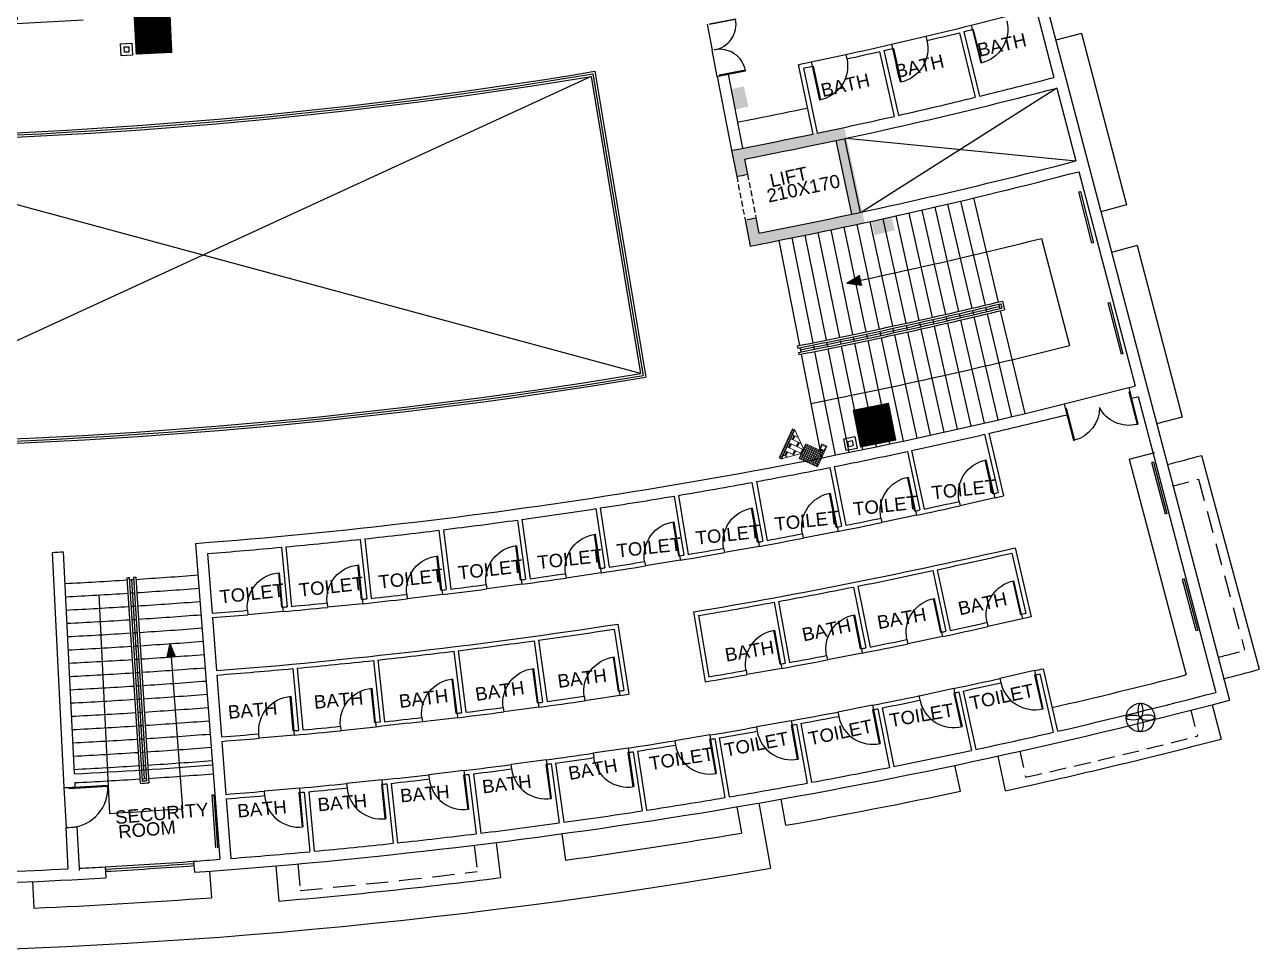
# Model space of a CAD drawing. Header units: inches. Extents: x -221585 to 401252, y -284294 to 332380.
# Drawn here: x 155738 to 158526, y 52574 to 54669 of the extents above; entities that cross this region are included whole.
import ezdxf

# ---------------------------------------------------------------- set-up
doc = ezdxf.new("R2010")
doc.units = ezdxf.units.IN
doc.header["$MEASUREMENT"] = 0
doc.linetypes.add('HIDDEN', pattern=[0.375, 0.25, -0.125])
doc.linetypes.add('HIDDEN2', pattern=[0.1875, 0.125, -0.0625])
for name, color, linetype, lineweight in [('A-SEC-TXT', 3, 'Continuous', 0), ('A-WALL', 1, 'Continuous', 9), ('text', 72, 'HIDDEN2', 5), ('Wall mount speaker', 2, 'Continuous', 0)]:
    doc.layers.add(name, color=color, linetype=linetype, lineweight=lineweight)
doc.layers.add('AC-GRND-PATT', color=251, linetype='Continuous')
doc.layers.add('TEL', color=6, linetype='Continuous')
doc.styles.add('DIM', font='arial.ttf')
pattern_1 = [(135, (-206628.523, -439172.145), (31.0767903, 31.0767903), []), (45, (-206628.523, -439172.145), (31.0767903, -31.0767903), [])]

# ---------------------------------------------------------------- blocks, each defined once
blk = doc.blocks.new('TRTH')
at = {"color": 1, "ltscale": 8}
for p, q in [((-589.839, -68.759), (-589.839, -67.98)), ((-589.819, -68.759), (-589.819, -67.979)), ((-589.839, -68.759), (-589.819, -68.759)), ((-589.839, -68.859), (-589.039, -68.859))]:
    blk.add_line(p, q, dxfattribs=at)
blk.add_arc((-589.819, -68.759), 0.78, 0, 91.4693, dxfattribs=at)
blk = doc.blocks.new('d2')
at = {"color": 1, "ltscale": 8}
for p, q in [((-332.772, -186.458, 9945.752), (-332.753, -186.454, 9945.752)), ((-332.628, -187.194, 9945.752), (-332.772, -186.458, 9945.752)), ((-332.609, -187.19, 9945.752), (-332.753, -186.454, 9945.752)), ((-332.753, -186.454, 9945.752), (-332.753, -186.454, 9945.732)), ((-332.753, -186.454, 9945.732), (-332.753, -186.454, 9945.732)), ((-334.226, -186.743, 9945.752), (-334.206, -186.739, 9945.752)), ((-334.082, -187.479, 9945.752), (-334.226, -186.743, 9945.752)), ((-334.062, -187.475, 9945.752), (-334.206, -186.739, 9945.752)), ((-334.063, -187.577, 9945.752), (-332.589, -187.288, 9945.752)), ((-332.628, -187.194, 9945.752), (-332.609, -187.19, 9945.752)), ((-334.082, -187.479, 9945.752), (-334.062, -187.475, 9945.752))]:
    blk.add_line(p, q, dxfattribs=at)
for centre, start, end in [((-332.628, -187.194, 9945.752), 101.092, 178.0402), ((-334.062, -187.475, 9945.752), 24.1438, 101.092)]:
    blk.add_arc(centre, 0.75, start, end, dxfattribs=at)
blk = doc.blocks.new('RYTRTRTRTRT')
at = {"color": 1}
for p, q in [((42.518, 61.153), (42.518, 61.753)), ((42.518, 61.753), (42.538, 61.753)), ((42.538, 61.753), (42.538, 61.153)), ((43.718, 61.753), (43.698, 61.753)), ((43.698, 61.753), (43.698, 61.153)), ((43.718, 61.153), (43.718, 61.753)), ((42.518, 61.153), (42.538, 61.153)), ((42.518, 61.103), (43.118, 61.103)), ((43.718, 61.103), (43.118, 61.103)), ((43.718, 61.153), (43.698, 61.153))]:
    blk.add_line(p, q, dxfattribs=at)
for centre, start, end in [((42.528, 61.163), 359.0371, 90), ((43.708, 61.163), 90, 180.9629)]:
    blk.add_arc(centre, 0.59, start, end, dxfattribs=at)
blk = doc.blocks.new('A$C54490F4E')
at = {"layer": 'Wall mount speaker', "ltscale": 0.1}
h = blk.add_hatch(dxfattribs=at)
h.set_pattern_fill('ANSI31', color=3, scale=50, style=0)
h.paths.add_polyline_path([(347, 332), (0, 332), (0, 0), (347, 0)])
at = {"layer": 'Wall mount speaker', "color": 3, "ltscale": 0.1}
blk.add_lwpolyline([(0, 332), (347, 332), (347, 0), (0, 0)], close=True, dxfattribs=at)
blk = doc.blocks.new('A$C1A917D7C')
at = {"layer": 'TEL', "elevation": 0}
for points in [[(0, 956), (227, 956), (227, 744), (0, 744)], [(63, 893), (164, 893), (164, 807), (63, 807)]]:
    blk.add_lwpolyline(points, close=True, dxfattribs=at)
at = {"layer": 'Wall mount speaker', "color": 2, "ltscale": 0.1, "xscale": 2.038325862171721, "yscale": 2.038325862171721, "zscale": 2.038325862171721}
blk.add_blockref('A$C54490F4E', (14, 0), dxfattribs=at)
blk = doc.blocks.new('A$C08703A85')
at = {"layer": 'AC-GRND-PATT', "lineweight": -2, "ltscale": 0.1}
h = blk.add_hatch(dxfattribs=at)
h.set_pattern_fill('ANSI37', color=0, scale=351.593746)
h.set_pattern_definition(pattern_1)
h.paths.add_polyline_path([(0, 837), (67, 837), (70, 834), (70, 6), (63, 0), (0, 0)])
h = blk.add_hatch(dxfattribs=at)
h.set_pattern_fill('BRSTONE', color=0, scale=351.593746)
h.set_pattern_definition([(180, (-206628.52, -439172.15), (-7e-13, 116.025936), []), (90, (-206944.96, -439172.15), (175.79687, 116.025936), [116.02594, -116.02594]), (90, (-206909.8, -439172.15), (175.79687, 116.025936), [116.02594, -116.02594]), (180, (-206944.96, -439152.81), (-175.796873, 116.025936), [-316.43437, 35.159375]), (180, (-206944.96, -439133.47), (-175.796873, 116.025936), [-316.43437, 35.159375]), (180, (-206944.96, -439114.13), (-175.796873, 116.025936), [-316.43437, 35.159375]), (180, (-206944.96, -439094.8), (-175.796873, 116.025936), [-316.43437, 35.159375]), (180, (-206944.96, -439075.46), (-175.796873, 116.025936), [-316.43437, 35.159375])])
h.paths.add_polyline_path([(70, 834), (481, 486), (481, 352), (70, 6)])
h = blk.add_hatch(dxfattribs=at)
h.set_pattern_fill('ANSI37', color=0, scale=351.593746)
h.set_pattern_definition(pattern_1)
h.paths.add_polyline_path([(1009, 628), (1009, 206), (481, 206), (481, 417), (481, 628)])
at = {"layer": 'A-WALL', "color": 10, "lineweight": -2, "ltscale": 0.1}
for p, q in [((0, 837), (0, 0)), ((70, 837), (0, 837)), ((481, 486), (67, 837)), ((70, 839), (70, 0)), ((481, 352), (63, 0)), ((481, 206), (481, 628)), ((481, 628), (1009, 628)), ((481, 206), (481, 417)), ((499, 472), (495, 475)), ((1009, 628), (1009, 206)), ((1009, 206), (481, 206))]:
    blk.add_line(p, q, dxfattribs=at)
at = {"layer": 'A-WALL', "color": 10, "linetype": 'ByBlock', "lineweight": -2, "ltscale": 0.1}
blk.add_line((70, 0), (0, 0), dxfattribs=at)
blk = doc.blocks.new('A$C1C8104B6')
at = {"color": 6}
for points in [[(737, 0), (887, 0), (887, 146), (737, 146)], [(760, 23), (864, 23), (864, 123), (760, 123)]]:
    blk.add_lwpolyline(points, close=True, dxfattribs=at)
at = {"layer": 'A-SEC-TXT', "rotation": 270}
blk.add_blockref('A$C08703A85', (90, 1009), dxfattribs=at)

msp = doc.modelspace()

# ---------------------------------------------------------------- hatches: boundary and pattern name
at = {"ltscale": 10}
h = msp.add_hatch(color=4, dxfattribs=at)
h.dxf.hatch_style = 1
edge = h.paths.add_edge_path()
edge.add_line((157569.6, 54407.9), (157605, 54241.6))
edge.add_arc((155213.9, 65454.9), 11465.4, 280.97164, 282.03723, ccw=False)
edge.add_line((157396.1, 54199.1), (157389.4, 54233.4))
edge.add_arc((151939.1, 82381.9), 28671.2, 280.90835, 280.95831, ccw=False)
edge.add_line((157364.8, 54228.7), (157376.3, 54169.8))
edge.add_arc((155361, 64705.1), 10726.3, 280.82929, 282.23792)
edge.add_line((157634.6, 54222.5), (157588.8, 54437.7))
edge.add_arc((155359.1, 64714.1), 10515.6, 280.82674, 282.24138, ccw=False)
edge.add_line((157334.4, 54385.8), (157345.8, 54326.9))
edge.add_arc((151967.7, 82234.6), 28421.2, 280.90778, 280.95818)
edge.add_line((157370.4, 54331.6), (157363.7, 54366))
edge.add_arc((155201, 65518.3), 11360.1, 280.97454, 282.03422)
h = msp.add_hatch(color=2, dxfattribs=at)
h.dxf.hatch_style = 1
h.paths.add_polyline_path([(157628.8, 54081.6), (157594.9, 54086.2), (157624.1, 54104.1)])
at = {"ltscale": 8}
h = msp.add_hatch(color=2, dxfattribs=at)
h.dxf.hatch_style = 1
h.paths.add_polyline_path([(156066.2, 53272.5), (156077.7, 53243.2, -0.000385), (156058.9, 53241.9)])

# ---------------------------------------------------------------- linework, layer by layer
at = {"color": 4, "ltscale": 8}
for p, q in [((157906.9, 55238.4, 0.8), (158458.3, 53144.8, 0.8)), ((158024.1, 54695.4, 0.8), (158062.3, 54550.3, 0.8)), ((158068.7, 54526.1, -58), (158112, 54361.7, 1.3)), ((158118.3, 54337.6, 0.8), (158245.7, 53854, 0.8)), ((158252, 53829.9, -27.8), (158427.6, 53162.6, 0.8)), ((155800.3, 53478.4, 0.4), (155826.7, 52947.6, 0.4)), ((155825.2, 53479.7, 0.4), (155850.2, 52978.8, 0.4)), ((155851.2, 52958.8, 0.4), (155851.7, 52948.8, 0.4)), ((155831.2, 52857.7, 0.4), (155835.9, 52764.3, 0.4)), ((155856.2, 52858.9, 0.4), (155860.8, 52765.6, 0.4)), ((155860.9, 52764, 0.4), (155861.1, 52760.6, 0.4))]:
    msp.add_line(p, q, dxfattribs=at)
at = {"color": 4, "ltscale": 10}
for p, q in [((157773.2, 54643.3, 1.3), (157775.5, 54633.5, 0.4)), ((157848.8, 54651.1, 0.9), (157884.4, 54505.4, 0.9)), ((157858.5, 54653.5, 0.9), (157894.2, 54507.8, 0.9)), ((157875.6, 54668, 0.9), (157877.9, 54658.3, 0.9)), ((157695.3, 54625.1, 0.9), (157697.5, 54615.4, 0.9)), ((157514.3, 54585.2, 0.9), (157516.3, 54575.5, 0.9)), ((157592.5, 54602.1, 0.9), (157594.6, 54592.3, 0.4)), ((157668.2, 54608.7, 0.9), (157701.4, 54462.4, 0.9)), ((157678, 54610.9, 0.9), (157711.2, 54464.6, 0.9)), ((157326.6, 54557.4, 0.4), (157358.9, 54390.5, 0.4)), ((157484.9, 54579.1, 0.9), (157517.8, 54422.5, 0.9)), ((157496.8, 54571.3, 0.9), (157527.5, 54424.5, 0.9)), ((157302, 54552.7, 0.4), (157334.4, 54385.8, 0.4)), ((157569.6, 54407.9, 0.4), (157605, 54241.6, 0.4)), ((157589.1, 54412.1, -58), (157624.6, 54245.8, 1.3)), ((157334.4, 54385.8, 0.4), (157345.8, 54326.9, 0.4)), ((157363.7, 54366, -58), (157370.4, 54331.6, 0.4)), ((157364.8, 54228.7, 0.4), (157376.3, 54169.8, 0.4)), ((157389.4, 54233.4, 0.4), (157396.1, 54199.1, 0.4)), ((158231, 53850.2, 0.4), (158237.3, 53826.1, -27.8)), ((158085.6, 53813.4, 0.4), (158091.6, 53789.1, 0.4)), ((157905.7, 53744.9, 0.9), (157936, 53613.3, 0.4)), ((157915.4, 53747.1, 0.4), (157948, 53605.8, 0.4)), ((157731.2, 53706.1, 0.4), (157759.5, 53574.1, 0.4)), ((157740.9, 53708.2, 0.4), (157769.3, 53576.2, 0.4)), ((157556, 53670, 0.4), (157582.4, 53537.6, 0.4)), ((157565.9, 53671.9, 0.4), (157592.2, 53539.5, 0.4)), ((157390.3, 53638.2, 0.4), (157414.7, 53505.5, 0.4)), ((157380.4, 53636.4, 0.4), (157404.8, 53503.7, 0.4)), ((157926.2, 53611.1, 0.4), (157928.5, 53601.3, 0.4)), ((157204.3, 53605.5, 0.4), (157226.8, 53472.4, 0.4)), ((157214.2, 53607.1, 0.4), (157236.6, 53474, 0.4)), ((157848.2, 53593.5, 0.4), (157850.4, 53583.7, 0.4)), ((157027.8, 53577.2, 0.4), (157048.2, 53443.7, 0.4)), ((157037.7, 53578.7, 0.4), (157058.1, 53445.2, 0.4)), ((157671.4, 53555.6, 0.4), (157673.5, 53545.8, 0.4)), ((157749.7, 53572.1, 0.4), (157751.8, 53562.3, 0.4)), ((156673.6, 53528.4, 0.4), (156690, 53394.4, 0.4)), ((156683.5, 53529.6, 0.4), (156700, 53395.6, 0.4)), ((156850.9, 53551.5, 0.4), (156869.3, 53417.7, 0.4)), ((156860.8, 53552.8, 0.4), (156879.2, 53419.1, 0.4)), ((157572.6, 53535.6, 0.4), (157574.6, 53525.8, 0.4)), ((156124.1, 53498.8, 0.4), (156178.7, 52785.9, 0.4)), ((156495.9, 53507.9, 0.4), (156510.4, 53373.7, 0.4)), ((156505.9, 53509, 0.4), (156520.4, 53374.8, 0.4)), ((157395, 53501.9, 0.4), (157396.8, 53492, 0.4)), ((157494.1, 53520.4, 0.4), (157496, 53510.6, 0.4)), ((156150.9, 53475.8, 0.4), (156161.2, 53341.2, 0.4)), ((156318, 53490.1, 0.4), (156330.5, 53355.7, 0.4)), ((156328, 53491, 0.4), (156340.5, 53356.6, 0.4)), ((157216.9, 53470.7, 0.4), (157218.6, 53460.8, 0.4)), ((157316.3, 53487.7, 0.4), (157318.1, 53477.9, 0.4)), ((157967.4, 53476.9, 0.4), (157998.8, 53340.5, 0.4)), ((157974.9, 53488.9, 0.4), (158010.8, 53333, 0.4)), ((157038.4, 53442.2, 0.4), (157039.9, 53432.3, 0.4)), ((157138, 53457.8, 0.4), (157139.6, 53447.9, 0.4)), ((156859.4, 53416.4, 0.4), (156860.8, 53406.4, 0.4)), ((156959.2, 53430.4, 0.4), (156960.7, 53420.6, 0.4)), ((157788.9, 53437.3, 0.4), (157818.2, 53300.4, 0.4)), ((157798.6, 53439.4, 0.4), (157828, 53302.5, 0.4)), ((156680.1, 53393.2, 0.4), (156681.3, 53383.2, 0.4)), ((156780.1, 53405.8, 0.4), (156781.5, 53395.9, 0.4)), ((157609.8, 53400.3, 0.4), (157637.1, 53263, 0.4)), ((157619.6, 53402.2, 0.4), (157646.9, 53264.9, 0.4)), ((156420.9, 53364.4, 0.4), (156422, 53354.5, 0.4)), ((156500.5, 53372.6, 0.4), (156501.6, 53362.7, 0.4)), ((156600.7, 53383.8, 0.4), (156601.9, 53373.8, 0.4)), ((157430.1, 53366, 0.4), (157455.5, 53228.3, 0.4)), ((157440, 53367.8, 0.4), (157465.3, 53230.1, 0.4)), ((156162, 53331.2, 0.4), (156171.1, 53211.6, 0.4)), ((156240.9, 53347.7, 0.4), (156241.8, 53337.8, 0.4)), ((156320.6, 53354.8, 0.4), (156321.5, 53344.8, 0.4)), ((157248.4, 53344.2, 0.4), (157275, 53186.4, 0.4)), ((157259.9, 53336, 0.4), (157283.2, 53197.9, 0.4)), ((157998.8, 53340.5, 0.4), (157989.1, 53338.2, 0.4)), ((157989.1, 53338.2, 0.4), (157991.3, 53328.5, 0.4)), ((158010.8, 53333, 0.4), (157991.3, 53328.5, 0.4)), ((157069.5, 53305.3, 0.4), (157090.7, 53166.9, 0.4)), ((157077.8, 53316.7, 0.4), (157102.1, 53158.6, 0.4)), ((157911, 53320.6, 0.4), (157913.3, 53310.9, 0.4)), ((156888.5, 53279, 0.4), (156907.6, 53140.4, 0.4)), ((156898.4, 53280.4, 0.4), (156917.6, 53141.7, 0.4)), ((157730.2, 53281.8, 0.4), (157732.3, 53272.1, 0.4)), ((157808.5, 53298.3, 0.4), (157810.6, 53288.5, 0.4)), ((156707.1, 53255.4, 0.4), (156724.2, 53116.5, 0.4)), ((156717.1, 53256.7, 0.4), (156734.2, 53117.7, 0.4)), ((157627.3, 53261, 0.4), (157629.3, 53251.2, 0.4)), ((156525.5, 53234.5, 0.4), (156540.5, 53095.3, 0.4)), ((156535.4, 53235.6, 0.4), (156550.4, 53096.4, 0.4)), ((157445.6, 53226.5, 0.4), (157447.4, 53216.6, 0.4)), ((157548.8, 53245.8, 0.4), (157550.7, 53235.9, 0.4)), ((156171.9, 53201.6, 0.4), (156182.6, 53062, 0.4)), ((156343.5, 53216.3, 0.4), (156356.5, 53076.9, 0.4)), ((156353.5, 53217.2, 0.4), (156366.4, 53077.8, 0.4)), ((157366.9, 53212.3, 0.4), (157368.7, 53202.5, 0.4)), ((157940.1, 53194.3, 0.4), (157942.4, 53184.2, 0.4)), ((158018.3, 53211.6, 0.4), (158020.5, 53201.8, 0.4)), ((158030.2, 53204, 0.4), (158060.5, 53072.5, 0.4)), ((158037.7, 53216, 0.4), (158070.2, 53074.7, 0.4)), ((157080.8, 53165.4, 0.4), (157082.3, 53155.6, 0.4)), ((157835.8, 53171.2, 0.4), (157837.8, 53161.4, 0.4)), ((157847.6, 53163.5, 0.4), (157876, 53031.5, 0.4)), ((157857.4, 53165.6, 0.4), (157885.7, 53033.6, 0.4)), ((156897.7, 53139, 0.4), (156899.1, 53129.1, 0.4)), ((157001.7, 53153.7, 0.4), (157003.2, 53143.8, 0.4)), ((157757.4, 53155.1, 0.4), (157759.6, 53145, 0.4)), ((156714.3, 53115.3, 0.4), (156715.5, 53105.3, 0.4)), ((156818.4, 53128.4, 0.4), (156819.8, 53118.5, 0.4)), ((157574.2, 53118.2, 0.4), (157576.1, 53108.4, 0.4)), ((157652.7, 53133.5, 0.4), (157654.7, 53123.7, 0.4)), ((157664.5, 53125.7, 0.4), (157690.8, 52993.3, 0.4)), ((157674.3, 53127.6, 0.4), (157700.6, 52995.2, 0.4)), ((156451, 53086, 0.4), (156452.1, 53076.1, 0.4)), ((156540.5, 53095.3, 0.4), (156530.6, 53094.3, 0.4)), ((156530.6, 53094.3, 0.4), (156531.6, 53084.3, 0.4)), ((156634.9, 53105.8, 0.4), (156636.1, 53095.9, 0.4)), ((157390.4, 53084.5, 0.4), (157392.2, 53074.6, 0.4)), ((157469.1, 53098.6, 0.4), (157470.9, 53088.8, 0.4)), ((157480.8, 53090.6, 0.4), (157505.2, 52957.8, 0.4)), ((157490.6, 53092.4, 0.4), (157515, 52959.6, 0.4)), ((156183.4, 53052, 0.4), (156192.5, 52932.4, 0.4)), ((156267.8, 53059, 0.4), (156266.9, 53068.9, 0.4)), ((156347.4, 53066, 0.4), (156346.5, 53076, 0.4)), ((157206.1, 53053.5, 0.4), (157207.7, 53043.6, 0.4)), ((157285, 53066.4, 0.4), (157286.7, 53056.5, 0.4)), ((157296.6, 53058.2, 0.4), (157319, 52925.1, 0.4)), ((157306.4, 53059.9, 0.4), (157328.8, 52926.7, 0.4)), ((157021.4, 53025.2, 0.4), (157022.9, 53015.3, 0.4)), ((157100.5, 53036.9, 0.4), (157102, 53027.1, 0.4)), ((157111.9, 53028.6, 0.4), (157132.3, 52895.1, 0.4)), ((157121.8, 53030.1, 0.4), (157142.2, 52896.6, 0.4)), ((156836.2, 52999.6, 0.4), (156837.6, 52989.7, 0.4)), ((156915.5, 53010.2, 0.4), (156916.9, 53000.3, 0.4)), ((156926.8, 53001.7, 0.4), (156945.3, 52867.9, 0.4)), ((156936.7, 53003, 0.4), (156955.2, 52869.3, 0.4)), ((156650.6, 52976.8, 0.4), (156651.8, 52966.9, 0.4)), ((156730, 52986.2, 0.4), (156731.2, 52976.3, 0.4)), ((156741.3, 52977.5, 0.4), (156757.8, 52843.5, 0.4)), ((156751.3, 52978.7, 0.4), (156767.8, 52844.8, 0.4)), ((156358.5, 52946.5, 0.4), (156359.5, 52936.6, 0.4)), ((156464.9, 52956.8, 0.4), (156466, 52946.8, 0.4)), ((156544.5, 52965, 0.4), (156545.6, 52955.1, 0.4)), ((156555.5, 52956.1, 0.4), (156570, 52821.9, 0.4)), ((156565.5, 52957.2, 0.4), (156580, 52823, 0.4)), ((156193.3, 52922.4, 0.4), (156203.6, 52787.8, 0.4)), ((156278.9, 52939.5, 0.4), (156279.8, 52929.5, 0.4)), ((156369.4, 52937.5, 0.4), (156381.9, 52803.1, 0.4)), ((156379.4, 52938.4, 0.4), (156391.9, 52804, 0.4)), ((156119.5, 52781.5, 0.4), (156121.3, 52756.6, 0.4)), ((155920, 52768.7, 0.4), (155921.4, 52743.8, 0.4))]:
    msp.add_line(p, q, dxfattribs=at)
at = {"color": 20, "ltscale": 10}
for p, q in [((158124.1, 54649.3, 0.8), (158066.1, 54634.1, 0.8)), ((158124.1, 54649.3, 0.8), (158226, 54262.5, 0.8)), ((158226, 54262.5, 0.8), (158168, 54247.2, 0.8)), ((158250.2, 54170.7, 0.8), (158192.2, 54155.4, 0.8)), ((158250.2, 54170.7, 0.8), (158352, 53783.9, 0.8)), ((158352, 53783.9, 0.8), (158294, 53768.6, 0.8)), ((158395.4, 53697.3, 0.4), (158525.9, 53214.6, 0.4)), ((158419.6, 53134.6, 0.8), (158439.7, 53057.2, 0.4)), ((157851.1, 52939.3, 0.4), (157838.6, 52997.9, 0.4)), ((157953.1, 52940.7, 0.4), (157936.3, 53018.8, 0.4)), ((157445.8, 52921.7, 0.4), (157456.3, 52862.6, 0.4)), ((157346.4, 52904.4, 0.4), (157356.5, 52845.2, 0.4)), ((156951, 52843.5, 0.4), (156959.2, 52784.1, 0.4)), ((156802.4, 52823, 0.4), (156812.3, 52744.5, 0.4)), ((156155.5, 52759.1, 0.4), (156159.9, 52699.2, 0.4)), ((156305, 52771.1, 0.4), (156311.9, 52691.4, 0.4))]:
    msp.add_line(p, q, dxfattribs=at)
at = {"color": 2, "ltscale": 8}
for p, q in [((157021.3, 54558.3, 0.4), (157134.6, 53877.7, 0.4)), ((157025.4, 54564.1, 0.4), (157140.3, 53873.6, 0.4)), ((157017.2, 54552.6, 0.4), (155211.4, 53722.2, 0.4)), ((157017.2, 54552.6, 0.4), (157128.8, 53881.8, 0.4)), ((157128.8, 53881.8, 0.4), (155206.3, 54402.2, 0.4)), ((157763.6, 54250.9, 0.8), (157817.2, 54015.5, 0.9)), ((157792.9, 54257.6, 0.8), (157847, 54022.3, 0.9)), ((157822.1, 54264.4, 0.8), (157876.9, 54029.2, 0.9)), ((157851.3, 54271.3, 0.8), (157906.7, 54036.2, 0.9)), ((157880.5, 54278.2, 0.8), (157936.5, 54043.3, 0.9)), ((157646.5, 54224.9, 0.8), (157697.6, 53988.9, 0.9)), ((157675.8, 54231.3, 0.8), (157727.5, 53995.4, 0.9)), ((157705.1, 54237.8, 0.8), (157757.4, 54002, 0.9)), ((157734.4, 54244.3, 0.8), (157787.3, 54008.7, 0.9)), ((157529, 54200.1, 0.8), (157577.7, 53963.6, 0.9)), ((157558.4, 54206.2, 0.8), (157607.7, 53969.8, 0.9)), ((157587.8, 54212.4, 0.8), (157637.7, 53976.1, 0.9)), ((157617.1, 54218.6, 0.8), (157667.6, 53982.5, 0.9)), ((157440.7, 54182.3, 0.8), (157487.6, 53945.4, 0.9)), ((157470.2, 54188.2, 0.8), (157517.6, 53951.4, 0.9)), ((157499.6, 54194.1, 0.8), (157547.7, 53957.5, 0.9)), ((157907.9, 54031.3, 0.9), (157910.1, 54021.6, 0.9)), ((157937.7, 54038.4, 0.9), (157940, 54028.7, 0.9)), ((157788.4, 54003.8, 0.9), (157790.6, 53994.1, 0.9)), ((157818.3, 54010.6, 0.9), (157820.5, 54000.8, 0.9)), ((157848.2, 54017.4, 0.9), (157850.4, 54007.7, 0.9)), ((157851.5, 54002.8, 0.9), (157905, 53770.4, 0.9)), ((157878, 54024.3, 0.9), (157880.3, 54014.6, 0.9)), ((157881.4, 54009.7, 0.9), (157935.5, 53777.4, 0.9)), ((157911.3, 54016.7, 0.9), (157966, 53784.6, 0.9)), ((157941.1, 54023.8, 0.9), (157996.5, 53791.8, 0.9)), ((157668.7, 53977.6, 0.9), (157670.8, 53967.8, 0.9)), ((157698.6, 53984, 0.9), (157700.8, 53974.2, 0.9)), ((157728.6, 53990.5, 0.9), (157730.7, 53980.8, 0.9)), ((157731.8, 53975.9, 0.9), (157782.9, 53742.9, 0.9)), ((157758.5, 53997.1, 0.9), (157760.7, 53987.4, 0.9)), ((157761.8, 53982.5, 0.9), (157813.4, 53749.7, 0.9)), ((157791.7, 53989.2, 0.9), (157844, 53756.5, 0.9)), ((157821.6, 53996, 0.9), (157874.5, 53763.4, 0.9)), ((157482.6, 53944.5, 0.9), (157483.6, 53939.5, 0.9)), ((157482.6, 53944.5, 0.9), (157483.6, 53939.5, 0.9)), ((157518.6, 53946.5, 0.9), (157520.6, 53936.7, 0.9)), ((157548.6, 53952.6, 0.9), (157550.6, 53942.8, 0.9)), ((157578.7, 53958.7, 0.9), (157580.7, 53948.9, 0.9)), ((157581.7, 53944, 0.9), (157629.8, 53710.4, 0.9)), ((157608.7, 53964.9, 0.9), (157610.7, 53955.1, 0.9)), ((157611.8, 53950.2, 0.9), (157660.4, 53716.7, 0.9)), ((157638.7, 53971.2, 0.9), (157640.8, 53961.4, 0.9)), ((157641.8, 53956.5, 0.9), (157691.1, 53723.2, 0.9)), ((157671.8, 53962.9, 0.9), (157721.7, 53729.7, 0.9)), ((157701.8, 53969.4, 0.9), (157752.3, 53736.3, 0.9)), ((157485.6, 53929.7, 0.9), (157486.5, 53924.8, 0.9)), ((157488.5, 53940.5, 0.9), (157490.5, 53930.7, 0.9)), ((157491.4, 53925.8, 0.9), (157537.7, 53691.8, 0.9)), ((157521.5, 53931.8, 0.9), (157568.4, 53697.9, 0.9)), ((157551.6, 53937.9, 0.9), (157599.1, 53704.1, 0.9)), ((155905.2, 53382.4, 0.4), (155929.8, 52889.5, 0.4)), ((156066.2, 53272.5, 0.4), (156058.9, 53241.9, 0.4)), ((156066.2, 53272.5, 0.4), (156077.7, 53243.2, 0.4)), ((156068.5, 53242.5, 0.4), (156094.7, 52900, 0.4))]:
    msp.add_line(p, q, dxfattribs=at)
at = {"color": 2, "ltscale": 10}
for p, q in [((158068.7, 54526.1, -58), (157629.5, 54246.8, 0.4)), ((157594.1, 54413.1, 0.4), (158112, 54361.7, 1.3)), ((158033.8, 54186.9, 0.8), (158097.4, 53945.2, 0.8)), ((157594.9, 54086.2, 0.4), (157624.1, 54104.1, 0.4)), ((157594.9, 54086.2, 0.4), (157628.8, 54081.6, 0.4)), ((157942.6, 54039.6, 0.4), (157944.9, 54029.8, 0.4)), ((157946.3, 54045.6, 0.4), (157950.9, 54026.1, 0.4)), ((155969, 53421.3, 0.4), (155998.7, 52957.3, 0.4)), ((155974, 53421.6, 0.4), (156003.3, 52962.6, 0.4)), ((155979.3, 53417, 0.4), (156008, 52967.9, 0.4)), ((155983.9, 53422.3, 0.4), (156013.3, 52963.2, 0.4)), ((155988.9, 53422.6, 0.4), (156018.6, 52958.5, 0.4))]:
    msp.add_line(p, q, dxfattribs=at)
at = {"color": 2, "linetype": 'HIDDEN2', "ltscale": 100}
for p, q in [((157345.8, 54326.8, 0.4), (157364.8, 54228.7, 0.4)), ((157370.4, 54331.6, 0.4), (157389.4, 54233.4, 0.4))]:
    msp.add_line(p, q, dxfattribs=at)
at = {"color": 5}
for p, q in [((158118.3, 54292.1), (158121.9, 54293)), ((158147.9, 54175.9), (158118.3, 54292.1)), ((158121.9, 54293), (158151.5, 54176.8)), ((158151.5, 54176.8), (158147.9, 54175.9)), ((158185, 54041.6), (158188.5, 54042.5)), ((158214.6, 53925.4), (158185, 54041.6)), ((158188.5, 54042.5), (158218.1, 53926.4)), ((158218.1, 53926.4), (158214.6, 53925.4)), ((158286.9, 53681.8), (158283.3, 53680.9)), ((158313.8, 53565), (158283.3, 53680.9)), ((158286.9, 53681.8), (158317.4, 53565.9)), ((158317.4, 53565.9), (158313.8, 53565)), ((158356.3, 53418.4), (158352.7, 53417.5)), ((158383.3, 53301.6), (158352.7, 53417.5)), ((158356.3, 53418.4), (158386.9, 53302.5)), ((158386.9, 53302.5), (158383.3, 53301.6)), ((156161.8, 52931.3, 0.8), (156165.5, 52931.5, 0.8)), ((156170, 52811.7, 0.8), (156161.8, 52931.3, 0.8)), ((156165.5, 52931.5, 0.8), (156173.6, 52811.9, 0.8))]:
    msp.add_line(p, q, dxfattribs=at)
at = {"color": 253, "ltscale": 10}
msp.add_line((158232.2, 53688.7, 0.8), (158290.2, 53704, 0.8), dxfattribs=at)
at = {"color": 253, "ltscale": 8}
msp.add_line((158232.2, 53688.7, 0.8), (158360.4, 53202, 0.8), dxfattribs=at)
at = {"color": 20, "linetype": 'HIDDEN', "ltscale": 200}
for p, q in [((158388.8, 53643.7, 0.4), (158492.6, 53257.4, 0.4)), ((156752.7, 52817.7, 0.4), (156760, 52758.2, 0.4)), ((156354.8, 52775.5, 0.4), (156360.2, 52715.7, 0.4))]:
    msp.add_line(p, q, dxfattribs=at)
at = {"color": 20, "linetype": 'HIDDEN', "ltscale": 150}
for p, q in [((158371.3, 53122.2, 0.8), (158386.2, 53064.1, 0.4)), ((157985.3, 53029.8, 0.4), (157998.4, 52971.3, 0.4))]:
    msp.add_line(p, q, dxfattribs=at)
at = {"color": 1, "ltscale": 10}
for p, q in [((157396.1, 52912.9, 0.4), (157421.8, 52765.8, 0.4)), ((155756.1, 52735.6, 0.4), (155758.7, 52675.6, 0.4))]:
    msp.add_line(p, q, dxfattribs=at)
at = {"color": 5}
msp.add_circle((158257.5, 53105.6), 32.2, dxfattribs=at)
at = {"color": 4, "ltscale": 10}
for centre, radius, start, end in [((155206.3, 65492.2, 0.4), 11148.5, 283.3113, 283.85252), ((155206.3, 65492.2, 0.4), 11158.5, 283.3113, 283.69839), ((155206.3, 65492.2, 0.4), 11158.5, 283.74973, 283.85243), ((155206.3, 65492.2, 0.4), 11148.5, 282.35875, 282.90006), ((155206.3, 65492.2, 0.4), 11158.5, 282.79727, 282.89997), ((155206.3, 65492.2, 0.4), 11148.5, 281.79342, 281.94751), ((155206.3, 65492.2, 0.4), 11158.5, 282.35875, 282.74593), ((151964.7, 82251.5, 0.4), 28208.4, 280.90675, 280.95753), ((155206.3, 65492.2, 0.4), 11158.5, 281.84481, 281.94751), ((155163.7, 65663.5, -58), 11485, 283.75321, 284.61841), ((155206.3, 65492.2, -58), 11333.5, 280.9733, 284.62866), ((155206.3, 65492.2, 0.4), 11308.5, 282.79727, 283.69907), ((155206.3, 65492.2, 0.4), 11308.5, 281.84481, 282.74661), ((155206.3, 65492.2, 0.4), 11308.5, 280.84677, 281.79415), ((155202.5, 65509.5, -0.4), 11546.2, 280.85214, 284.62793), ((155206.3, 65492.2, 1.3), 11503.5, 280.9733, 284.63063), ((151967.7, 82234.6, 0.4), 28421.2, 280.90778, 280.95818), ((155206.3, 65492.2, 0.4), 11468.5, 280.87294, 280.9733), ((158105.7, 54351.8, -28.6), 517, 284.0327, 285.7096), ((155206.3, 65492.2, 0.4), 12028.5, 274.37583, 283.84941), ((155206.3, 65492.2, -27.8), 12053.5, 284.56409, 284.6362), ((155206.3, 65492.2, 0.4), 12053.5, 282.98856, 283.85075), ((155206.3, 65492.2, 0.4), 12053.5, 282.13865, 282.94101), ((155206.3, 65492.2, 0.4), 12053.5, 281.28874, 282.09111), ((155206.3, 65492.2, 0.4), 12053.5, 280.43883, 281.24121), ((155206.3, 65492.2, 0.4), 12053.5, 279.58893, 280.3913), ((155206.3, 65492.2, 0.4), 12188.5, 282.89428, 282.94128), ((155206.3, 65492.2, 0.4), 12188.5, 282.89428, 282.94128), ((155206.3, 65492.2, 0.4), 12053.5, 278.73902, 279.54139), ((155206.3, 65492.2, 0.4), 12198.5, 282.04441, 282.51821), ((155206.3, 65492.2, 0.4), 12188.5, 282.13838, 282.51821), ((155206.3, 65492.2, 0.4), 12188.5, 282.13838, 282.51821), ((155206.3, 65492.2, 0.4), 12198.5, 282.89431, 282.98827), ((155206.3, 65492.2, 0.4), 12053.5, 277.88911, 278.69148), ((155206.3, 65492.2, 0.4), 12188.5, 281.28848, 281.66865), ((155206.3, 65492.2, 0.4), 12188.5, 282.04437, 282.09138), ((155206.3, 65492.2, 0.4), 12053.5, 276.1893, 276.99167), ((155206.3, 65492.2, 0.4), 12053.5, 277.0392, 277.84158), ((155206.3, 65492.2, 0.4), 12188.5, 281.18839, 281.24147), ((155206.3, 65492.2, 0.4), 12198.5, 281.1945, 281.66865), ((155206.3, 65492.2, 0.4), 12053.5, 275.33939, 276.14176), ((155206.3, 65492.2, 0.4), 12188.5, 280.3391, 280.39156), ((155206.3, 65492.2, 0.4), 12198.5, 280.33903, 280.81874), ((155206.3, 65492.2, 0.4), 12188.5, 280.43857, 280.81839), ((155162.6, 66348.7, 0.4), 12886, 272.83661, 272.94776), ((155206.3, 65492.2, 0.4), 12053.5, 274.49467, 275.29186), ((155206.3, 65492.2, 0.4), 12188.5, 279.48843, 279.54165), ((155206.3, 65492.2, 0.4), 12198.5, 279.49469, 279.96849), ((155206.3, 65492.2, 0.4), 12188.5, 279.58866, 279.96849), ((155206.3, 65492.2, 0.4), 12318.5, 279.5419, 282.98804), ((155206.3, 65492.2, 0.4), 12328.5, 282.13812, 282.94155), ((155206.3, 65492.2, 0.4), 12188.5, 278.64474, 278.69175), ((155206.3, 65492.2, 0.4), 12198.5, 278.64478, 279.11893), ((155206.3, 65492.2, 0.4), 12188.5, 278.73876, 279.11858), ((155206.3, 65492.2, 0.4), 12188.5, 277.79483, 277.84184), ((155174.5, 65713.7, 0.4), 12422.2, 277.80169, 278.26696), ((155206.3, 65492.2, 0.4), 12188.5, 277.88885, 278.26867), ((155206.3, 65492.2, 0.4), 12328.5, 281.28821, 282.09164), ((155206.3, 65492.2, 0.4), 12188.5, 276.94493, 276.99193), ((155206.3, 65492.2, 0.4), 12198.5, 276.94496, 277.41911), ((155206.3, 65492.2, 0.4), 12188.5, 277.03894, 277.41876), ((155206.3, 65492.2, 0.4), 12328.5, 280.4383, 281.24174), ((155206.3, 65492.2, 0.4), 12188.5, 275.33913, 275.71895), ((155206.3, 65492.2, 0.4), 12188.5, 276.08865, 276.14203), ((155206.3, 65492.2, 0.4), 12198.5, 276.09506, 276.56886), ((155206.3, 65492.2, 0.4), 12188.5, 276.18903, 276.56886), ((155206.3, 65492.2, 0.4), 12328.5, 279.5884, 280.39183), ((155206.3, 65492.2, 0.4), 12188.5, 274.49335, 274.86904), ((155206.3, 65492.2, 0.4), 12198.5, 274.49325, 274.86939), ((155206.3, 65492.2, 0.4), 12188.5, 275.24511, 275.29212), ((155206.3, 65492.2, 0.4), 12198.5, 275.24515, 275.7193), ((155206.3, 65492.2, 0.4), 12318.5, 274.49211, 278.73851), ((155206.3, 65492.2, 0.4), 12328.5, 277.88858, 278.69201), ((155206.3, 65492.2, 0.4), 12478.5, 282.04599, 282.52858), ((155206.3, 65492.2, 0.4), 12468.5, 282.13786, 282.52858), ((155206.3, 65492.2, 0.4), 12328.5, 277.03867, 277.84211), ((155206.3, 65492.2, 0.4), 12468.5, 281.28795, 281.67833), ((155206.3, 65492.2, 0.4), 12468.5, 282.04599, 282.0919), ((155206.3, 65492.2, 0.4), 12328.5, 276.18877, 276.9922), ((155206.3, 65492.2, 0.4), 12468.5, 281.19624, 281.242), ((155206.3, 65492.2, 0.4), 12478.5, 281.19608, 281.67833), ((155206.3, 65492.2, 0.4), 12328.5, 275.33886, 276.14229), ((155206.3, 65492.2, 0.4), 12468.5, 280.34633, 280.39209), ((155206.3, 65492.2, 0.4), 12478.5, 280.34618, 280.82842), ((155206.3, 65492.2, 0.4), 12468.5, 280.43804, 280.82842), ((155206.3, 65492.2, 0.4), 12328.5, 274.49202, 275.29239), ((155206.3, 65492.2, 0.4), 12478.5, 279.5422, 279.97885), ((155206.3, 65492.2, 0.4), 12468.5, 279.58814, 279.97885), ((155206.3, 65492.2, 0.4), 12598.5, 282.04682, 282.5329), ((155545.7, 64054.9, 0.4), 11121.7, 282.84529, 282.94815), ((155206.3, 65492.2, 0.4), 12608.5, 282.89661, 282.94207), ((155206.3, 65492.2, 0.4), 12468.5, 278.64636, 278.69228), ((155206.3, 65492.2, 0.4), 12608.5, 282.0467, 282.09216), ((155206.3, 65492.2, 0.4), 12608.5, 282.1376, 282.53307), ((155206.3, 65492.2, 0.4), 12768.5, 274.10933, 284.75507), ((155372.4, 64380.1, 0.4), 11344.1, 277.72775, 277.77805), ((155206.3, 65492.2, 0.4), 12478.5, 277.79645, 278.27903), ((155372.4, 64380.1, 0.4), 11344.1, 277.82856, 278.25784), ((155206.3, 65492.2, 0.4), 12478.5, 278.64636, 278.73821), ((155206.3, 65492.2, 0.4), 12598.5, 281.19675, 281.68316), ((155206.3, 65492.2, 0.4), 12608.5, 281.28769, 281.68316), ((155206.3, 65492.2, 1.3), 12743.5, 282.98727, 284.64209), ((155206.3, 65492.2, 0.4), 12468.5, 276.94651, 276.99246), ((155206.4, 65491.7, 0.4), 12478, 276.94653, 277.4288), ((155206.3, 65492.2, 0.4), 12468.5, 277.03841, 277.42879), ((155206.3, 65492.2, 0.4), 12598.5, 280.34684, 280.83325), ((155206.3, 65492.2, 0.4), 12608.5, 280.43779, 280.83325), ((155206.3, 65492.2, 0.4), 12608.5, 281.19679, 281.24225), ((155206.3, 65492.2, 0.4), 12468.5, 275.3386, 275.72898), ((156967.2, 49638.5, 0.4), 3473.3, 95.471, 97.2049), ((155206.3, 65492.2, 0.4), 12468.5, 276.18851, 276.57889), ((155206.3, 65492.2, 0.4), 12598.5, 279.49694, 279.98301), ((155206.3, 65492.2, 0.4), 12608.5, 280.34688, 280.39235), ((155206.3, 65492.2, 0.4), 12468.5, 274.49071, 274.87942), ((155206.3, 65492.2, 0.4), 12478.5, 274.49062, 274.87942), ((155206.3, 65492.2, 0.4), 12468.5, 275.24675, 275.29265), ((155206.3, 65492.2, 0.4), 12478.5, 275.24675, 275.72931), ((155206.3, 65492.2, 0.4), 12598.5, 278.64703, 279.13311), ((155206.3, 65492.2, 0.4), 12608.5, 279.49698, 279.54244), ((155206.3, 65492.2, 0.4), 12608.5, 279.58788, 279.98334), ((155206.3, 65492.2, 0.4), 12743.5, 282.13736, 282.94231), ((155206.3, 65492.2, 0.4), 12598.5, 277.79712, 278.2832), ((155206.3, 65492.2, 0.4), 12608.5, 278.64707, 278.69253), ((155206.3, 65492.2, 0.4), 12608.5, 278.73797, 279.13344), ((155206.3, 65492.2, 0.4), 12743.5, 281.28745, 282.0924), ((155206.3, 65492.2, 0.4), 12598.5, 276.94646, 277.43362), ((155206.3, 65492.2, 0.4), 12608.5, 277.79716, 277.84262), ((155206.3, 65492.2, 0.4), 12608.5, 277.88807, 278.2832), ((155206.3, 65492.2, 0.4), 12598.5, 276.09731, 276.58263), ((155206.3, 65492.2, 0.4), 12608.5, 276.94649, 276.99272), ((155206.3, 65492.2, 0.4), 12608.5, 277.03816, 277.43362), ((155206.3, 65492.2, 0.4), 12608.5, 277.03816, 277.43362), ((155206.3, 65492.2, 0.4), 12743.5, 280.43755, 281.24249), ((155206.3, 65492.2, 0.4), 12598.5, 275.24737, 275.73348), ((155206.3, 65492.2, 0.4), 12608.5, 275.33834, 275.73381), ((155206.3, 65492.2, 0.4), 12608.5, 276.09735, 276.14281), ((155206.3, 65492.2, 0.4), 12608.5, 276.18825, 276.58295), ((155206.3, 65492.2, 0.4), 12743.5, 279.58764, 280.39259), ((155206.3, 65492.2, 0.4), 12598.5, 274.48953, 274.88354), ((155206.3, 65492.2, 0.4), 12608.5, 274.48944, 274.8839), ((155206.3, 65492.2, 0.4), 12608.5, 275.24744, 275.2929), ((155206.3, 65492.2, 0.4), 12743.5, 278.73773, 279.54268), ((155206.3, 65492.2, 0.4), 12743.5, 277.88782, 278.69277), ((155206.3, 65492.2, 0.4), 12743.5, 277.03792, 277.84286), ((155206.3, 65492.2, 0.4), 12743.5, 276.18801, 276.99296), ((155206.3, 65492.2, 0.4), 12743.5, 274.48823, 275.29314), ((155206.3, 65492.2, 0.4), 12743.5, 275.3381, 276.14305), ((155206.3, 65492.2, 0.4), 12743.5, 274.10933, 274.37583), ((155206.1, 65499.2, 0.4), 12750.4, 271.45756, 272.83104), ((155206.3, 65492.2, 0.4), 12743.5, 272.94397, 273.21046), ((155206.3, 65492.2, 0.4), 12768.5, 271.36749, 273.21046)]:
    msp.add_arc(centre, radius, start, end, dxfattribs=at)
at = {"color": 2, "ltscale": 8}
for radius, start, end in [(11078.5, 260.54951, 279.45049), (11083.5, 260.57536, 279.42464), (11088.5, 260.60118, 279.39882), (11770, 281.15121, 283.4613), (11775, 281.15122, 283.43695), (11785, 281.15124, 283.43693), (11780, 281.17555, 283.41263), (11790, 281.15125, 283.46122), (11778.5, 260.54951, 279.45049), (11773.5, 260.57384, 279.42616), (11768.5, 260.59819, 279.40181), (12100, 272.94834, 273.61522), (12095, 273.61508, 273.63877), (12100, 273.63878, 273.68613), (12095, 273.68614, 273.70982), (12100, 273.70981, 274.37583), (12130, 272.94834, 273.61522), (12130, 273.63884, 273.68607), (12130, 273.70969, 274.37583), (12160, 273.70957, 274.37583), (12160, 272.94834, 273.61534), (12160, 273.63889, 273.68601), (12190, 273.70946, 274.37583), (12190, 272.94811, 273.61545), (12190, 273.63895, 273.68595), (12220, 273.70934, 274.37583), (12220, 272.94788, 273.61557), (12220, 273.63901, 273.6859), (12250, 273.70923, 274.37583), (12250, 272.94765, 273.61568), (12250, 273.63907, 273.68584), (12280, 273.70911, 274.37583), (12280, 272.94742, 273.6158), (12280, 273.63912, 273.68578), (12310, 272.94719, 273.61591), (12310, 273.63918, 273.68572), (12310, 273.709, 274.37583), (12340, 272.94697, 273.61602), (12340, 273.63924, 273.68567), (12340, 273.70888, 274.37583), (12370, 272.94674, 273.61613), (12370, 273.63929, 273.68561), (12370, 273.70877, 274.37583), (12400, 272.94652, 273.61625), (12400, 273.63935, 273.68556), (12400, 273.70866, 274.37583), (12430, 272.94629, 273.61636), (12430, 273.63941, 273.6855), (12430, 273.70855, 274.37583), (12460, 272.94607, 273.61647), (12460, 273.63946, 273.68544), (12460, 273.70844, 274.37583), (12490, 272.94585, 273.61658), (12490, 273.63952, 273.68539), (12490, 273.70833, 274.37583), (12520, 272.94563, 273.61669), (12520, 273.63957, 273.68533), (12520, 273.70822, 274.37583), (12550, 273.63963, 273.68528), (12560, 273.61683, 273.70807), (12555, 273.63963, 273.68527), (12623.5, 273.28527, 274.03542)]:
    msp.add_arc((155206.3, 65492.2, 0.4), radius, start, end, dxfattribs=at)
at = {"color": 8, "ltscale": 10}
msp.add_arc((155206.3, 65492.2, 0.4), 11248.5, 280.9733, 281.79388, dxfattribs=at)
at = {"color": 2, "ltscale": 10}
for radius, start, end in [(11653.5, 281.98607, 284.04153), (11903.5, 281.17555, 284.05651)]:
    msp.add_arc((155206.3, 65492.2, 0.4), radius, start, end, dxfattribs=at)
at = {"color": 20, "ltscale": 10}
for centre, radius, start, end in [((155206.3, 65492.2, 0.4), 12218.5, 284.75447, 285.12962), ((155206.3, 65492.2, 0.4), 12718.5, 284.75449, 285.12962), ((155206.4, 65492.2, 0.4), 12848.5, 282.34342, 284.575), ((155206.4, 65492.2, 0.4), 12828.5, 280.10083, 281.89721), ((155206.3, 65492.2, 0.4), 12828.5, 277.85338, 279.64858), ((155206.4, 65443.7, 0.4), 12870, 260.08648, 279.91229), ((155206.3, 65492.2, 0.4), 12848.5, 274.9361, 277.18032), ((155206.3, 65492.2, 0.4), 12828.5, 272.46779, 274.263)]:
    msp.add_arc(centre, radius, start, end, dxfattribs=at)
at = {"color": 20, "linetype": 'HIDDEN', "ltscale": 150}
for radius, start, end in [(12268.5, 284.75447, 285.03469), (12828.5, 282.57066, 284.35185)]:
    msp.add_arc((155206.3, 65492.2, 0.4), radius, start, end, dxfattribs=at)
at = {"color": 20, "linetype": 'HIDDEN', "ltscale": 200}
for radius, start, end in [(12668.5, 284.75449, 285.03469), (12828.5, 275.16047, 276.95595)]:
    msp.add_arc((155206.3, 65492.2, 0.4), radius, start, end, dxfattribs=at)
at = {"color": 253, "ltscale": 8}
msp.add_arc((155206.3, 65492.2, 0.4), 12688.5, 282.98726, 284.39324, dxfattribs=at)
at = {"color": 4, "ltscale": 8}
for centre, radius, start, end in [((155206.3, 65492.2, 0.4), 12530, 272.94554, 274.37583), ((155206.3, 65492.2, 0.4), 12550, 273.70811, 274.37583), ((155160.7, 66386.5, 0.4), 13455.4, 272.83734, 272.9438), ((155206.3, 65492.2, 0.4), 12550, 272.94539, 273.6168), ((155128.8, 67011.1, 0.4), 14170.9, 272.84113, 272.94221)]:
    msp.add_arc(centre, radius, start, end, dxfattribs=at)
at = {"color": 5, "ltscale": 10}
for radius in [12743.5, 12748.5, 12753.5]:
    msp.add_arc((155206.3, 65492.2, 0.4), radius, 273.21046, 274.10933, dxfattribs=at)
at = {"color": 5, "extrusion": (0, 0, -1)}
for centre, major_axis, ratio in [((158257.5, 53121.7), (0, -16.1), 0.361042), ((158273.6, 53105.6), (-16.1, 0), 0.363524)]:
    msp.add_ellipse(centre, major_axis=major_axis, ratio=ratio, dxfattribs=at)
at = {"color": 5}
for centre, major_axis, ratio in [((158241.5, 53105.6), (16.1, 0), 0.363524), ((158257.5, 53089.5), (0, 16.1), 0.361042)]:
    msp.add_ellipse(centre, major_axis=major_axis, ratio=ratio, dxfattribs=at)
at = {"color": 3, "ltscale": 10}
for points in [[(157362.2, 54530.1), (157372.2, 54484.2), (157332.8, 54523.7), (157342.8, 54477.8)], [(157650.2, 54223.6), (157695.8, 54234.7), (157657.3, 54194.4), (157702.9, 54205.5)]]:
    msp.add_solid(points, dxfattribs=at)

# ---------------------------------------------------------------- block references
at = {"color": 1, "yscale": 100, "zscale": 100}
for p, xscale, rotation in [((118876.9, 64645.7, -994574.7), -99.9999999999988, 14.23598954227297), ((196303.6, 51130.4, -994574.7), -100.0000000000031, 205.2986990424778)]:
    msp.add_blockref('d2', p, dxfattribs=dict(at, xscale=xscale, rotation=rotation))
at = {"color": 4}
for name, p, xscale, yscale, zscale, rotation in [('RYTRTRTRTRT', (150476.2, 57692.3, 0.4), 99.9999999999169, 99.9999999999169, 99.9999999999169, 280.8818194424917), ('TRTH', (216765.5, 62316, 0.4), -100.0000000000037, 100, 100, 194.0582776176485), ('TRTH', (216701.4, 61318.6, 1.3), -100.0000000000119, 100, 100, 193.1305655908313), ('TRTH', (216624.6, 60285.6, 0.9), -99.99999999999807, 100, 100, 192.1670940077945), ('TRTH', (98873.8, 47351.4, 0.4), -100.0000000000093, 100, 99.99999999999996, 12.69999218026569), ('TRTH', (98611, 48188.1, 0.4), -100.0000000000113, 100, 99.99999999999996, 11.8509922784491), ('TRTH', (98360.6, 49028.3, 0.4), -99.99999999999976, 100, 99.99999999999996, 11.00218689944062), ('TRTH', (98122.5, 49875.6, 0.4), -99.99999999999953, 100, 99.99999999999996, 10.15007655309473), ('TRTH', (97897.3, 50721.2, 0.4), -100.0000000000067, 100, 99.99999999999996, 9.302889451759793), ('TRTH', (97684.4, 51575.3, 0.4), -99.99999999999052, 100, 99.99999999999996, 8.45070616375879), ('TRTH', (97296.9, 53287.4, 0.4), -100.0000000000137, 100, 99.99999999999996, 6.751148190131628), ('TRTH', (97484.3, 52427.3, 0.4), -100.0000000000096, 100, 99.99999999999996, 7.603425084780584), ('TRTH', (97122.2, 54145.1, 0.4), -99.99999999998971, 100, 99.99999999999996, 5.903773771797578), ('TRTH', (96960.4, 55010.5, 0.4), -100.0000000000129, 100, 99.99999999999996, 5.051403702050186), ('TRTH', (98938.4, 47061.9, 0.4), -100.0000000000123, 100, 99.99999999999996, 12.71613183136464), ('TRTH', (98669.8, 47913.2, 0.4), -100.0000000000089, 100, 99.99999999999996, 11.85208298843599), ('TRTH', (98415.3, 48753.4, 0.4), -99.9999999999863, 100, 99.99999999999996, 11.00246238454215), ('TRTH', (98173.5, 49594.7, 0.4), -99.99999999999443, 100, 99.99999999999996, 10.15542484681319), ('TRTH', (97727, 51293.1, 0.4), -99.99999999999913, 100, 99.99999999999996, 8.45594393347322), ('TRTH', (97331.1, 53006.9, 0.4), -100.0000000000067, 100, 99.99999999999996, 6.753669303624479), ('TRTH', (97522.7, 52149.9, 0.4), -100.0000000000094, 100, 99.99999999999996, 7.603519321460643), ('TRTH', (101923.8, 33719.6, 0.4), 99.99999999999567, 99.99999999999567, 99.99999999999567, 192.5028536773018), ('TRTH', (97152.3, 53866.7, 0.4), -99.99999999998971, 100, 99.99999999999996, 5.903773771797578), ('TRTH', (101728.5, 33716.4, 0.4), 99.99999999999524, 99.99999999999524, 99.99999999999524, 192.4649488177225), ('TRTH', (96986, 54719.9, 0.4), -99.99999999999267, 100, 99.99999999999996, 5.062817191724598), ('TRTH', (101146.3, 34870.3, 0.4), 100.0000000000094, 100.0000000000094, 100.0000000000094, 191.2524911078945), ('TRTH', (100626.2, 35911.2, 0.4), 100.0000000000105, 100.0000000000105, 100.0000000000105, 190.164925028831), ('TRTH', (100258.8, 36497.5, 0.4), 99.99999999999096, 99.99999999999096, 99.99999999999096, 189.5424993874396), ('TRTH', (99772.8, 37543.2, 0.4), 100.0000000000134, 100.0000000000134, 100.0000000000134, 188.4650449023482), ('TRTH', (99364.4, 38368.4, 0.4), 100.0000000000111, 100.0000000000111, 100.0000000000111, 187.6153477612312), ('TRTH', (98965.9, 39208.5, 0.4), 100.0000000000133, 100.0000000000133, 100.0000000000133, 186.756612229201), ('TRTH', (167099.1, -12902.9, 0.4), 112.5012723841239, 112.5012723841239, 112.5012723841239, 273.0550581648518), ('TRTH', (98213, 40879.6, 0.4), 99.9999999999993, 99.9999999999993, 99.9999999999993, 185.0654519789907), ('TRTH', (98584.3, 40036.9, 0.4), 100.0000000000002, 100.0000000000002, 100.0000000000002, 185.9153917286264)]:
    msp.add_blockref(name, p, dxfattribs=dict(at, xscale=xscale, yscale=yscale, zscale=zscale, rotation=rotation))
at = {"layer": 'A-SEC-TXT', "color": 30, "xscale": 0.12012, "yscale": 0.12012, "zscale": 0.12012}
for p, rotation in [((156070.8, 54605), 93.0205211889272), ((157705.7, 53730.3), 101.1513486413528)]:
    msp.add_blockref('A$C1A917D7C', p, dxfattribs=dict(at, rotation=rotation))
at = {"layer": 'A-SEC-TXT', "xscale": 0.086625, "yscale": 0.086625, "zscale": 0.086625, "rotation": 65.38182867933223}
msp.add_blockref('A$C1C8104B6', (157517.6, 53648, 0.9), dxfattribs=at)

# ---------------------------------------------------------------- texts
at = {"layer": 'text', "lineweight": -2, "ltscale": 2, "char_height": 30, "width": 592.79, "attachment_point": 7, "style": 'DIM'}
for s, insert, rotation in [('{\\C3;BATH}', (157893.6, 54596.5, 0.4), 12.971), ('{\\C3;BATH}', (157707.6, 54548.5, 0.4), 12.971), ('{\\C3;BATH}', (157540, 54505.7, 0.4), 12.971), ('{\\C3;LIFT}', (157424.2, 54302.1, 0.4), 12.146), ('{\\C3;210X170}', (157417.8, 54267.2, 1.3), 12.146), ('{\\C3;TOILET}', (157787.7, 53597.4, 0.8), 6.2689), ('{\\C3;TOILET}', (157610.6, 53560.7, 0.8), 6.2689), ('{\\C3;TOILET}', (157433.1, 53526.6, 0.8), 6.2689), ('{\\C3;TOILET}', (157255, 53495.2, 0.8), 6.2689), ('{\\C3;TOILET}', (157076.5, 53466.4, 0.8), 6.2689), ('{\\C3;TOILET}', (156897.6, 53440.2, 0.8), 6.2689), ('{\\C3;TOILET}', (156538.8, 53395.9, 0.8), 6.2689), ('{\\C3;TOILET}', (156718.4, 53416.8, 0.8), 6.2689), ('{\\C3;TOILET}', (156358.9, 53377.8, 0.8), 6.2689), ('{\\C3;TOILET}', (156179.6, 53362.4, 0.8), 6.2689), ('{\\C3;  BATH}', (157826.7, 53331.4, 0.4), 12.1891), ('{\\C3;  BATH}', (157643.1, 53301, 0.4), 10.1085), ('{\\C3;  BATH}', (157474.1, 53272.6, 0.8), 11.8178), ('{\\C3;  BATH}', (157299.2, 53227.7, 0.8), 9.7596), ('{\\C3;  BATH}', (156920.3, 53169.4, 0.4), 7.4554), ('{\\C3;  BATH}', (156369.4, 53123.3, 0.8), 5.0722), ('{\\C3;  BATH}', (156562.1, 53124.3, 0.8), 7.0114), ('{\\C3;  BATH}', (156734.7, 53139.6, 0.8), 8.2481), ('{\\C3;TOILET}', (157875.8, 53122.6, 0.4), 11.9455), ('{\\C3;  BATH}', (156175.3, 53100.6, 0.8), 5.0722), ('{\\C3;TOILET}', (157693.5, 53083.7, 0.4), 9.7034), ('{\\C3;TOILET}', (157511.4, 53042.3, 0.4), 11.8329), ('{\\C3;TOILET}', (157321.3, 53016.8, 0.4), 10.8814), ('{\\C3;TOILET}', (157151.1, 52986.5, 0.4), 8.9354), ('{\\C3;BATH}', (156968.5, 52964.6, 0.4), 9.9314), ('{\\C3;BATH}', (156772.9, 52934.3, 0.4), 6.7111), ('{\\C3;BATH}', (156587.3, 52914.1, 0.8), 5.0722), ('{\\C3;SECURITY}', (155943.6, 52864.7, 0.4), 5.0722), ('{\\C3;BATH}', (156219.6, 52879.8, 0.4), 5.0722), ('{\\C3;BATH}', (156400.9, 52893.9, 0.4), 5.0722), ('{\\C3;ROOM}', (155950.7, 52832.1, 0.4), 5.0722)]:
    msp.add_mtext(s, dxfattribs=dict(at, insert=insert, rotation=rotation))

doc.saveas('drawing.dxf')
